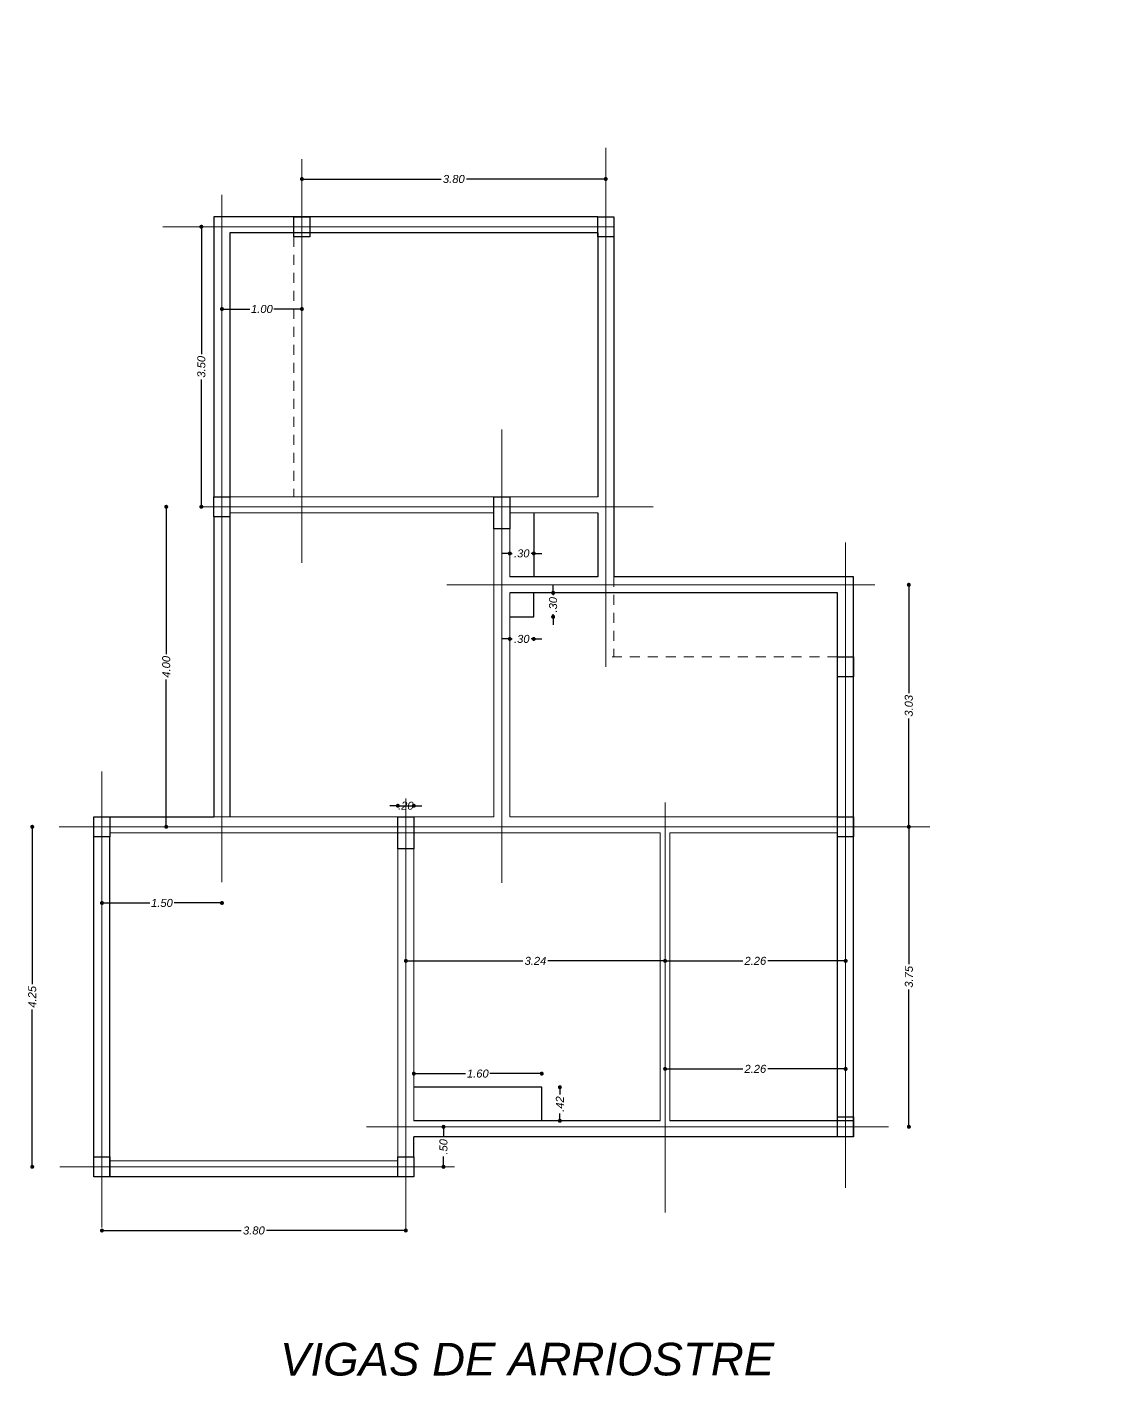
# Model space of a CAD drawing. Header units: metres. Extents: x 539 to 782, y 164 to 633.
# Drawn here: x 663.69 to 677.3, y 321.86 to 338.72 of the extents above; entities that cross this region are included whole.
import ezdxf

# ---------------------------------------------------------------- set-up
doc = ezdxf.new("R2010")
doc.units = ezdxf.units.M
doc.header["$PDMODE"] = 35
doc.linetypes.add('DASHDOTX2', pattern=[50.8, 25.4, -12.7, 0, -12.7])
doc.linetypes.add('HIDDEN2', pattern=[0.1875, 0.125, -0.0625])
for name, color, linetype, lineweight in [('01', 1, 'Continuous', 9), ('auxiliares', 251, 'Continuous', 20), ('cota', 1, 'Continuous', 15), ('Relleno', 251, 'HIDDEN2', 5)]:
    doc.layers.add(name, color=color, linetype=linetype, lineweight=lineweight)
for name, color, linetype in [('Artefactos', 30, 'Continuous'), ('COLUMNAS', 6, 'Continuous'), ('lincorte', 116, 'Continuous'), ('Losa', 7, 'Continuous'), ('PISOS', 251, 'Continuous')]:
    doc.layers.add(name, color=color, linetype=linetype)
doc.styles.add('ARIAL', font='ariali.ttf')
doc.styles.add('STYLE1', font='ariali.ttf')
doc.dimstyles.new('C_50', dxfattribs={"dimscale": 0.5, "dimtxt": 0.2, "dimasz": 0.1, "dimexe": 0.1, "dimexo": 0.1, "dimgap": 0.05, "dimtad": 0, "dimzin": 4, "dimdsep": 46, "dimtxsty": 'ARIAL', "dimblk": 'DOT', "dimcen": 0.09, "dimse1": 1, "dimse2": 1, "dimclrd": 1, "dimclre": 1, "dimclrt": 2, "dimadec": 0, "dimazin": 0, "dimtfac": 1, "dimtix": 1, "dimtmove": 2, "dimatfit": 3, "dimfxl": 1, "dimtolj": 1, "dimtzin": 0, "dimarcsym": 0})

# ---------------------------------------------------------------- blocks, each defined once
blk = doc.blocks.new('_Dot')
at = {"color": 0, "linetype": 'ByBlock', "lineweight": -2}
blk.add_line((-0.5, 0), (-1, 0), dxfattribs=at)
at = {"color": 0, "linetype": 'ByBlock', "const_width": 0.5}
blk.add_lwpolyline([(-0.25, 0, 1), (0.25, 0, 1)], format="xyb", close=True, dxfattribs=at)
blk = doc.blocks.new('*D142')
at = {"layer": 'cota', "color": 1, "lineweight": -2, "transparency": 16777216}
for p, q in [((667.177, 336.824), (668.869, 336.824)), ((670.877, 336.824), (669.184, 336.824))]:
    blk.add_line(p, q, dxfattribs=at)
at = {"layer": 'Defpoints', "color": 0, "transparency": 16777216}
for p in [(667.127, 337.073), (670.927, 337.073), (670.927, 336.824)]:
    blk.add_point(p, dxfattribs=at)
at = {"layer": 'cota', "color": 1, "lineweight": -2, "transparency": 16777216, "xscale": 0.05, "yscale": 0.05, "zscale": 0.05, "rotation": 180}
blk.add_blockref('_Dot', (667.127, 336.824), dxfattribs=at)
at = {"layer": 'cota', "color": 1, "lineweight": -2, "transparency": 16777216, "xscale": 0.05, "yscale": 0.05, "zscale": 0.05}
blk.add_blockref('_Dot', (670.927, 336.824), dxfattribs=at)
at = {"layer": 'cota', "color": 2, "transparency": 16777216, "insert": (669.027, 336.824), "char_height": 0.1, "attachment_point": 5, "style": 'ARIAL'}
blk.add_mtext('\\A1;3.80', dxfattribs=at)
blk = doc.blocks.new('*D143')
at = {"layer": 'cota', "color": 1, "lineweight": -2, "transparency": 16777216}
for p, q in [((666.177, 335.199), (666.475, 335.199)), ((667.077, 335.199), (666.778, 335.199))]:
    blk.add_line(p, q, dxfattribs=at)
at = {"layer": 'Defpoints', "color": 0, "transparency": 16777216}
for p in [(666.127, 335.33), (667.127, 335.33), (667.127, 335.199)]:
    blk.add_point(p, dxfattribs=at)
at = {"layer": 'cota', "color": 1, "lineweight": -2, "transparency": 16777216, "xscale": 0.05, "yscale": 0.05, "zscale": 0.05, "rotation": 180}
blk.add_blockref('_Dot', (666.127, 335.199), dxfattribs=at)
at = {"layer": 'cota', "color": 1, "lineweight": -2, "transparency": 16777216, "xscale": 0.05, "yscale": 0.05, "zscale": 0.05}
blk.add_blockref('_Dot', (667.127, 335.199), dxfattribs=at)
at = {"layer": 'cota', "color": 2, "transparency": 16777216, "insert": (666.627, 335.199), "char_height": 0.1, "attachment_point": 5, "style": 'ARIAL'}
blk.add_mtext('\\A1;1.00', dxfattribs=at)
blk = doc.blocks.new('*D144')
at = {"layer": 'cota', "color": 1, "lineweight": -2, "transparency": 16777216}
for p, q in [((664.677, 327.775), (665.225, 327.775)), ((666.077, 327.775), (665.528, 327.775))]:
    blk.add_line(p, q, dxfattribs=at)
at = {"layer": 'Defpoints', "color": 0, "transparency": 16777216}
for p in [(664.627, 327.924), (666.127, 327.924), (666.127, 327.775)]:
    blk.add_point(p, dxfattribs=at)
at = {"layer": 'cota', "color": 1, "lineweight": -2, "transparency": 16777216, "xscale": 0.05, "yscale": 0.05, "zscale": 0.05, "rotation": 180}
blk.add_blockref('_Dot', (664.627, 327.775), dxfattribs=at)
at = {"layer": 'cota', "color": 1, "lineweight": -2, "transparency": 16777216, "xscale": 0.05, "yscale": 0.05, "zscale": 0.05}
blk.add_blockref('_Dot', (666.127, 327.775), dxfattribs=at)
at = {"layer": 'cota', "color": 2, "transparency": 16777216, "insert": (665.377, 327.775), "char_height": 0.1, "attachment_point": 5, "style": 'ARIAL'}
blk.add_mtext('\\A1;1.50', dxfattribs=at)
blk = doc.blocks.new('*D145')
at = {"layer": 'cota', "color": 1, "lineweight": -2, "transparency": 16777216}
for p, q in [((664.677, 323.681), (666.369, 323.681)), ((668.377, 323.681), (666.684, 323.681))]:
    blk.add_line(p, q, dxfattribs=at)
at = {"layer": 'Defpoints', "color": 0, "transparency": 16777216}
for p in [(664.627, 323.718), (668.427, 323.718), (668.427, 323.681)]:
    blk.add_point(p, dxfattribs=at)
at = {"layer": 'cota', "color": 1, "lineweight": -2, "transparency": 16777216, "xscale": 0.05, "yscale": 0.05, "zscale": 0.05, "rotation": 180}
blk.add_blockref('_Dot', (664.627, 323.681), dxfattribs=at)
at = {"layer": 'cota', "color": 1, "lineweight": -2, "transparency": 16777216, "xscale": 0.05, "yscale": 0.05, "zscale": 0.05}
blk.add_blockref('_Dot', (668.427, 323.681), dxfattribs=at)
at = {"layer": 'cota', "color": 2, "transparency": 16777216, "insert": (666.527, 323.681), "char_height": 0.1, "attachment_point": 5, "style": 'ARIAL'}
blk.add_mtext('\\A1;3.80', dxfattribs=at)
blk = doc.blocks.new('*D146')
at = {"layer": 'cota', "color": 1, "lineweight": -2, "transparency": 16777216}
for p, q in [((663.755, 328.677), (663.755, 326.761)), ((663.755, 324.527), (663.755, 326.443))]:
    blk.add_line(p, q, dxfattribs=at)
at = {"layer": 'Defpoints', "color": 0, "transparency": 16777216}
for p in [(663.755, 328.727), (664.101, 328.727), (664.101, 324.477)]:
    blk.add_point(p, dxfattribs=at)
at = {"layer": 'cota', "color": 1, "lineweight": -2, "transparency": 16777216, "xscale": 0.05, "yscale": 0.05, "zscale": 0.05}
for p, rotation in [((663.755, 328.727), 90), ((663.755, 324.477), 270)]:
    blk.add_blockref('_Dot', p, dxfattribs=dict(at, rotation=rotation))
at = {"layer": 'cota', "color": 2, "transparency": 16777216, "insert": (663.755, 326.602), "char_height": 0.1, "attachment_point": 5, "rotation": 90, "style": 'ARIAL'}
blk.add_mtext('\\A1;4.25', dxfattribs=at)
blk = doc.blocks.new('*D147')
at = {"layer": '01', "color": 1, "lineweight": -2, "transparency": 16777216}
for p, q in [((665.431, 332.677), (665.431, 330.885)), ((665.431, 328.777), (665.431, 330.568))]:
    blk.add_line(p, q, dxfattribs=at)
at = {"layer": 'Defpoints', "color": 0, "transparency": 16777216}
for p in [(665.431, 332.727), (665.87, 332.727), (665.323, 328.727)]:
    blk.add_point(p, dxfattribs=at)
at = {"layer": '01', "color": 1, "lineweight": -2, "transparency": 16777216, "xscale": 0.05, "yscale": 0.05, "zscale": 0.05}
for p, rotation in [((665.431, 332.727), 90), ((665.431, 328.727), 270)]:
    blk.add_blockref('_Dot', p, dxfattribs=dict(at, rotation=rotation))
at = {"layer": '01', "color": 2, "transparency": 16777216, "insert": (665.431, 330.727), "char_height": 0.1, "attachment_point": 5, "rotation": 90, "style": 'ARIAL'}
blk.add_mtext('\\A1;4.00', dxfattribs=at)
blk = doc.blocks.new('*D148')
at = {"layer": 'cota', "color": 1, "lineweight": -2, "transparency": 16777216}
for p, q in [((665.87, 336.177), (665.87, 334.635)), ((665.87, 332.777), (665.87, 334.319))]:
    blk.add_line(p, q, dxfattribs=at)
at = {"layer": 'Defpoints', "color": 0, "transparency": 16777216}
for p in [(665.87, 336.227), (665.87, 336.227), (665.87, 332.727)]:
    blk.add_point(p, dxfattribs=at)
at = {"layer": 'cota', "color": 1, "lineweight": -2, "transparency": 16777216, "xscale": 0.05, "yscale": 0.05, "zscale": 0.05}
for p, rotation in [((665.87, 336.227), 90), ((665.87, 332.727), 270)]:
    blk.add_blockref('_Dot', p, dxfattribs=dict(at, rotation=rotation))
at = {"layer": 'cota', "color": 2, "transparency": 16777216, "insert": (665.87, 334.477), "char_height": 0.1, "attachment_point": 5, "rotation": 90, "style": 'ARIAL'}
blk.add_mtext('\\A1;3.50', dxfattribs=at)
blk = doc.blocks.new('*D149')
at = {"layer": 'cota', "color": 1, "lineweight": -2, "transparency": 16777216}
for p, q in [((668.898, 324.927), (668.898, 324.846)), ((668.898, 324.527), (668.898, 324.608))]:
    blk.add_line(p, q, dxfattribs=at)
at = {"layer": 'Defpoints', "color": 0, "transparency": 16777216}
for p in [(668.898, 324.977), (669.035, 324.977), (669.035, 324.477)]:
    blk.add_point(p, dxfattribs=at)
at = {"layer": 'cota', "color": 1, "lineweight": -2, "transparency": 16777216, "xscale": 0.05, "yscale": 0.05, "zscale": 0.05}
for p, rotation in [((668.898, 324.977), 90), ((668.898, 324.477), 270)]:
    blk.add_blockref('_Dot', p, dxfattribs=dict(at, rotation=rotation))
at = {"layer": 'cota', "color": 2, "transparency": 16777216, "insert": (668.898, 324.727), "char_height": 0.1, "attachment_point": 5, "rotation": 90, "style": 'ARIAL'}
blk.add_mtext('\\A1;.50', dxfattribs=at)
blk = doc.blocks.new('*D150')
at = {"layer": 'cota', "color": 1, "lineweight": -2, "transparency": 16777216}
for p, q in [((674.718, 328.677), (674.718, 327.01)), ((674.718, 325.027), (674.718, 326.694))]:
    blk.add_line(p, q, dxfattribs=at)
at = {"layer": 'Defpoints', "color": 0, "transparency": 16777216}
for p in [(673.927, 328.727), (674.718, 328.727), (673.927, 324.977)]:
    blk.add_point(p, dxfattribs=at)
at = {"layer": 'cota', "color": 1, "lineweight": -2, "transparency": 16777216, "xscale": 0.05, "yscale": 0.05, "zscale": 0.05}
for p, rotation in [((674.718, 328.727), 90), ((674.718, 324.977), 270)]:
    blk.add_blockref('_Dot', p, dxfattribs=dict(at, rotation=rotation))
at = {"layer": 'cota', "color": 2, "transparency": 16777216, "insert": (674.718, 326.852), "char_height": 0.1, "attachment_point": 5, "rotation": 90, "style": 'ARIAL'}
blk.add_mtext('\\A1;3.75', dxfattribs=at)
blk = doc.blocks.new('*D151')
at = {"layer": 'auxiliares', "color": 1, "lineweight": -2, "transparency": 16777216}
for p, q in [((668.277, 328.99), (668.227, 328.99)), ((668.327, 328.99), (668.527, 328.99)), ((668.577, 328.99), (668.627, 328.99))]:
    blk.add_line(p, q, dxfattribs=at)
at = {"layer": 'Defpoints', "color": 0, "transparency": 16777216}
for p in [(668.527, 328.99), (668.327, 328.852), (668.527, 328.852)]:
    blk.add_point(p, dxfattribs=at)
at = {"layer": 'auxiliares', "color": 1, "lineweight": -2, "transparency": 16777216, "xscale": 0.05, "yscale": 0.05, "zscale": 0.05}
blk.add_blockref('_Dot', (668.327, 328.99), dxfattribs=at)
at = {"layer": 'auxiliares', "color": 1, "lineweight": -2, "transparency": 16777216, "xscale": 0.05, "yscale": 0.05, "zscale": 0.05, "rotation": 180}
blk.add_blockref('_Dot', (668.527, 328.99), dxfattribs=at)
at = {"layer": 'auxiliares', "color": 2, "transparency": 16777216, "insert": (668.427, 328.99), "char_height": 0.1, "attachment_point": 5, "style": 'ARIAL'}
blk.add_mtext('\\A1;.20', dxfattribs=at)
blk = doc.blocks.new('*D152')
at = {"layer": 'COLUMNAS', "color": 1, "lineweight": -2, "transparency": 16777216}
for p, q in [((671.719, 325.701), (672.64, 325.701)), ((673.877, 325.701), (672.956, 325.701))]:
    blk.add_line(p, q, dxfattribs=at)
at = {"layer": 'Defpoints', "color": 0, "transparency": 16777216}
for p in [(673.927, 325.701), (671.669, 324.977), (673.927, 324.977)]:
    blk.add_point(p, dxfattribs=at)
at = {"layer": 'COLUMNAS', "color": 1, "lineweight": -2, "transparency": 16777216, "xscale": 0.05, "yscale": 0.05, "zscale": 0.05, "rotation": 180}
blk.add_blockref('_Dot', (671.669, 325.701), dxfattribs=at)
at = {"layer": 'COLUMNAS', "color": 1, "lineweight": -2, "transparency": 16777216, "xscale": 0.05, "yscale": 0.05, "zscale": 0.05}
blk.add_blockref('_Dot', (673.927, 325.701), dxfattribs=at)
at = {"layer": 'COLUMNAS', "color": 2, "transparency": 16777216, "insert": (672.798, 325.701), "char_height": 0.1, "attachment_point": 5, "style": 'ARIAL'}
blk.add_mtext('\\A1;2.26', dxfattribs=at)
blk = doc.blocks.new('*D153')
at = {"layer": 'Defpoints', "color": 0, "transparency": 16777216}
for p in [(669.727, 331.352), (670.027, 331.352), (670.027, 331.075)]:
    blk.add_point(p, dxfattribs=at)
at = {"layer": 'Losa', "color": 1, "lineweight": -2, "transparency": 16777216}
for p, q in [((669.677, 331.075), (669.627, 331.075)), ((669.727, 331.075), (669.758, 331.075)), ((670.027, 331.075), (669.995, 331.075)), ((670.077, 331.075), (670.127, 331.075))]:
    blk.add_line(p, q, dxfattribs=at)
at = {"layer": 'Losa', "color": 1, "lineweight": -2, "transparency": 16777216, "xscale": 0.05, "yscale": 0.05, "zscale": 0.05}
blk.add_blockref('_Dot', (669.727, 331.075), dxfattribs=at)
at = {"layer": 'Losa', "color": 1, "lineweight": -2, "transparency": 16777216, "xscale": 0.05, "yscale": 0.05, "zscale": 0.05, "rotation": 180}
blk.add_blockref('_Dot', (670.027, 331.075), dxfattribs=at)
at = {"layer": 'Losa', "color": 2, "transparency": 16777216, "insert": (669.877, 331.075), "char_height": 0.1, "attachment_point": 5, "style": 'ARIAL'}
blk.add_mtext('\\A1;.30', dxfattribs=at)
blk = doc.blocks.new('*D154')
at = {"layer": 'Defpoints', "color": 0, "transparency": 16777216}
for p in [(670.027, 331.652), (670.269, 331.652), (670.027, 331.352)]:
    blk.add_point(p, dxfattribs=at)
at = {"layer": 'Losa', "color": 1, "lineweight": -2, "transparency": 16777216}
for p, q in [((670.269, 331.702), (670.269, 331.752)), ((670.269, 331.652), (670.269, 331.621)), ((670.269, 331.352), (670.269, 331.383)), ((670.269, 331.302), (670.269, 331.252))]:
    blk.add_line(p, q, dxfattribs=at)
at = {"layer": 'Losa', "color": 1, "lineweight": -2, "transparency": 16777216, "xscale": 0.05, "yscale": 0.05, "zscale": 0.05}
for p, rotation in [((670.269, 331.652), 270), ((670.269, 331.352), 90)]:
    blk.add_blockref('_Dot', p, dxfattribs=dict(at, rotation=rotation))
at = {"layer": 'Losa', "color": 2, "transparency": 16777216, "insert": (670.269, 331.502), "char_height": 0.1, "attachment_point": 5, "rotation": 90, "style": 'ARIAL'}
blk.add_mtext('\\A1;.30', dxfattribs=at)
blk = doc.blocks.new('*D155')
at = {"layer": 'Defpoints', "color": 0, "transparency": 16777216}
for p in [(670.027, 332.144), (669.727, 331.852), (670.027, 331.852)]:
    blk.add_point(p, dxfattribs=at)
at = {"layer": 'Losa', "color": 1, "lineweight": -2, "transparency": 16777216}
for p, q in [((669.677, 332.144), (669.627, 332.144)), ((669.727, 332.144), (669.758, 332.144)), ((670.027, 332.144), (669.995, 332.144)), ((670.077, 332.144), (670.127, 332.144))]:
    blk.add_line(p, q, dxfattribs=at)
at = {"layer": 'Losa', "color": 1, "lineweight": -2, "transparency": 16777216, "xscale": 0.05, "yscale": 0.05, "zscale": 0.05}
blk.add_blockref('_Dot', (669.727, 332.144), dxfattribs=at)
at = {"layer": 'Losa', "color": 1, "lineweight": -2, "transparency": 16777216, "xscale": 0.05, "yscale": 0.05, "zscale": 0.05, "rotation": 180}
blk.add_blockref('_Dot', (670.027, 332.144), dxfattribs=at)
at = {"layer": 'Losa', "color": 2, "transparency": 16777216, "insert": (669.877, 332.144), "char_height": 0.1, "attachment_point": 5, "style": 'ARIAL'}
blk.add_mtext('\\A1;.30', dxfattribs=at)
blk = doc.blocks.new('*D156')
at = {"layer": 'Defpoints', "color": 0, "transparency": 16777216}
for p in [(670.127, 325.472), (670.353, 325.472), (670.127, 325.052)]:
    blk.add_point(p, dxfattribs=at)
at = {"layer": 'Losa', "color": 1, "lineweight": -2, "transparency": 16777216}
for p, q in [((670.353, 325.422), (670.353, 325.38)), ((670.353, 325.102), (670.353, 325.143))]:
    blk.add_line(p, q, dxfattribs=at)
at = {"layer": 'Losa', "color": 1, "lineweight": -2, "transparency": 16777216, "xscale": 0.05, "yscale": 0.05, "zscale": 0.05}
for p, rotation in [((670.353, 325.472), 90), ((670.353, 325.052), 270)]:
    blk.add_blockref('_Dot', p, dxfattribs=dict(at, rotation=rotation))
at = {"layer": 'Losa', "color": 2, "transparency": 16777216, "insert": (670.353, 325.262), "char_height": 0.1, "attachment_point": 5, "rotation": 90, "style": 'ARIAL'}
blk.add_mtext('\\A1;.42', dxfattribs=at)
blk = doc.blocks.new('*D157')
at = {"layer": 'Defpoints', "color": 0, "transparency": 16777216}
for p in [(670.127, 325.642), (668.527, 325.472), (670.127, 325.472)]:
    blk.add_point(p, dxfattribs=at)
at = {"layer": 'Losa', "color": 1, "lineweight": -2, "transparency": 16777216}
for p, q in [((668.577, 325.642), (669.175, 325.642)), ((670.077, 325.642), (669.478, 325.642))]:
    blk.add_line(p, q, dxfattribs=at)
at = {"layer": 'Losa', "color": 1, "lineweight": -2, "transparency": 16777216, "xscale": 0.05, "yscale": 0.05, "zscale": 0.05, "rotation": 180}
blk.add_blockref('_Dot', (668.527, 325.642), dxfattribs=at)
at = {"layer": 'Losa', "color": 1, "lineweight": -2, "transparency": 16777216, "xscale": 0.05, "yscale": 0.05, "zscale": 0.05}
blk.add_blockref('_Dot', (670.127, 325.642), dxfattribs=at)
at = {"layer": 'Losa', "color": 2, "transparency": 16777216, "insert": (669.327, 325.642), "char_height": 0.1, "attachment_point": 5, "style": 'ARIAL'}
blk.add_mtext('\\A1;1.60', dxfattribs=at)
blk = doc.blocks.new('*D188')
at = {"layer": 'cota', "color": 1, "lineweight": -2, "transparency": 16777216}
for p, q in [((710.654, 338.649), (710.654, 337.107)), ((710.654, 335.249), (710.654, 336.791))]:
    blk.add_line(p, q, dxfattribs=at)
at = {"layer": 'Defpoints', "color": 0, "transparency": 16777216}
for p in [(665.431, 338.699), (710.654, 338.699), (710.654, 335.199)]:
    blk.add_point(p, dxfattribs=at)
at = {"layer": 'cota', "color": 1, "lineweight": -2, "transparency": 16777216, "xscale": 0.05, "yscale": 0.05, "zscale": 0.05}
for p, rotation in [((710.654, 338.699), 90), ((710.654, 335.199), 270)]:
    blk.add_blockref('_Dot', p, dxfattribs=dict(at, rotation=rotation))
at = {"layer": 'cota', "color": 2, "transparency": 16777216, "insert": (710.654, 336.949), "char_height": 0.1, "attachment_point": 5, "rotation": 90, "style": 'ARIAL'}
blk.add_mtext('\\A1;3.50', dxfattribs=at)
blk = doc.blocks.new('*D190')
at = {"layer": 'Defpoints', "color": 0, "transparency": 16777216}
for p in [(668.427, 326.951), (671.669, 327.051), (671.669, 326.951)]:
    blk.add_point(p, dxfattribs=at)
at = {"layer": 'PISOS', "color": 1, "lineweight": -2, "transparency": 16777216}
for p, q in [((668.477, 327.051), (669.892, 327.051)), ((671.619, 327.051), (670.204, 327.051))]:
    blk.add_line(p, q, dxfattribs=at)
at = {"layer": 'PISOS', "color": 1, "lineweight": -2, "transparency": 16777216, "xscale": 0.05, "yscale": 0.05, "zscale": 0.05, "rotation": 180}
blk.add_blockref('_Dot', (668.427, 327.051), dxfattribs=at)
at = {"layer": 'PISOS', "color": 1, "lineweight": -2, "transparency": 16777216, "xscale": 0.05, "yscale": 0.05, "zscale": 0.05}
blk.add_blockref('_Dot', (671.669, 327.051), dxfattribs=at)
at = {"layer": 'PISOS', "color": 2, "transparency": 16777216, "insert": (670.048, 327.051), "char_height": 0.1, "attachment_point": 5, "style": 'ARIAL'}
blk.add_mtext('\\A1;3.24', dxfattribs=at)
blk = doc.blocks.new('*D191')
at = {"layer": 'Defpoints', "color": 0, "transparency": 16777216}
for p in [(671.669, 326.951), (673.927, 327.051), (673.927, 327.051)]:
    blk.add_point(p, dxfattribs=at)
at = {"layer": 'PISOS', "color": 1, "lineweight": -2, "transparency": 16777216}
for p, q in [((671.719, 327.051), (672.64, 327.051)), ((673.877, 327.051), (672.956, 327.051))]:
    blk.add_line(p, q, dxfattribs=at)
at = {"layer": 'PISOS', "color": 1, "lineweight": -2, "transparency": 16777216, "xscale": 0.05, "yscale": 0.05, "zscale": 0.05, "rotation": 180}
blk.add_blockref('_Dot', (671.669, 327.051), dxfattribs=at)
at = {"layer": 'PISOS', "color": 1, "lineweight": -2, "transparency": 16777216, "xscale": 0.05, "yscale": 0.05, "zscale": 0.05}
blk.add_blockref('_Dot', (673.927, 327.051), dxfattribs=at)
at = {"layer": 'PISOS', "color": 2, "transparency": 16777216, "insert": (672.798, 327.051), "char_height": 0.1, "attachment_point": 5, "style": 'ARIAL'}
blk.add_mtext('\\A1;2.26', dxfattribs=at)
blk = doc.blocks.new('*D455')
at = {"layer": 'cota', "color": 1, "lineweight": -2, "transparency": 16777216}
for p, q in [((674.717, 331.702), (674.717, 330.397)), ((674.717, 328.777), (674.717, 330.082))]:
    blk.add_line(p, q, dxfattribs=at)
at = {"layer": 'Defpoints', "color": 0, "transparency": 16777216}
for p in [(673.927, 331.752), (674.717, 331.752), (673.927, 328.727)]:
    blk.add_point(p, dxfattribs=at)
at = {"layer": 'cota', "color": 1, "lineweight": -2, "transparency": 16777216, "xscale": 0.05, "yscale": 0.05, "zscale": 0.05}
for p, rotation in [((674.717, 331.752), 90), ((674.717, 328.727), 270)]:
    blk.add_blockref('_Dot', p, dxfattribs=dict(at, rotation=rotation))
at = {"layer": 'cota', "color": 2, "transparency": 16777216, "insert": (674.717, 330.24), "char_height": 0.1, "attachment_point": 5, "rotation": 90, "style": 'ARIAL'}
blk.add_mtext('\\A1;3.03', dxfattribs=at)

msp = doc.modelspace()

# ---------------------------------------------------------------- linework, layer by layer
at = {"layer": '01'}
for p, q in [((667.127, 337.073), (667.127, 332.027)), ((670.927, 337.214), (670.927, 330.727)), ((666.127, 336.626), (666.127, 328.034)), ((671.027, 336.227), (665.388, 336.227)), ((669.627, 328.027), (669.627, 333.695)), ((665.87, 332.727), (671.522, 332.727)), ((673.927, 324.216), (673.927, 332.282)), ((674.293, 331.752), (668.938, 331.752)), ((664.627, 329.419), (664.627, 323.718)), ((668.427, 329.081), (668.427, 323.664)), ((671.669, 329.03), (671.669, 323.905)), ((664.092, 328.727), (674.978, 328.727)), ((674.461, 324.977), (667.936, 324.977)), ((667.936, 324.977), (667.936, 324.977)), ((664.101, 324.477), (669.035, 324.477))]:
    msp.add_line(p, q, dxfattribs=at)
at = {"layer": 'Artefactos'}
for p, q in [((666.027, 336.352), (666.027, 332.852)), ((670.827, 336.352), (666.027, 336.352)), ((670.827, 336.152), (666.227, 336.152)), ((666.227, 336.152), (666.227, 332.852)), ((670.827, 336.152), (670.827, 332.852)), ((671.027, 336.102), (671.027, 331.852)), ((666.027, 332.602), (666.027, 328.852)), ((666.227, 332.602), (666.227, 328.852)), ((670.827, 332.652), (670.827, 331.852)), ((670.827, 331.852), (669.727, 331.852)), ((674.027, 331.852), (671.027, 331.852)), ((674.027, 324.852), (674.027, 331.852)), ((673.827, 331.652), (669.727, 331.652)), ((673.827, 328.852), (673.827, 331.652)), ((664.527, 328.852), (666.027, 328.852)), ((673.827, 324.852), (673.827, 328.652)), ((664.527, 324.602), (664.527, 328.602)), ((664.727, 324.352), (664.727, 328.602)), ((671.607, 325.052), (668.527, 325.052)), ((674.027, 325.052), (671.727, 325.052)), ((674.027, 324.852), (668.527, 324.852)), ((668.527, 324.602), (668.527, 324.852)), ((668.327, 324.352), (664.727, 324.352))]:
    msp.add_line(p, q, dxfattribs=at)
at = {"layer": 'auxiliares'}
for p, q in [((666.227, 332.852), (669.527, 332.852)), ((669.727, 332.852), (670.827, 332.852)), ((666.227, 332.652), (669.527, 332.652)), ((669.527, 332.602), (669.527, 328.852)), ((669.727, 332.652), (670.827, 332.652)), ((669.727, 332.602), (669.727, 331.852)), ((669.727, 331.652), (669.727, 328.852)), ((664.727, 328.852), (669.527, 328.852)), ((669.727, 328.852), (673.827, 328.852)), ((664.727, 328.652), (671.607, 328.652)), ((671.607, 325.052), (671.607, 328.652)), ((671.727, 325.052), (671.727, 328.652)), ((671.727, 328.652), (673.827, 328.652)), ((668.327, 328.602), (668.327, 324.602)), ((668.527, 328.602), (668.527, 325.052)), ((668.527, 324.852), (668.527, 324.602)), ((668.327, 324.552), (664.727, 324.552)), ((668.327, 324.352), (664.727, 324.352))]:
    msp.add_line(p, q, dxfattribs=at)
at = {"layer": 'COLUMNAS'}
for points in [[(667.027, 336.352), (667.227, 336.352), (667.227, 336.102), (667.027, 336.102), (667.027, 336.352)], [(670.827, 336.352), (671.027, 336.352), (671.027, 336.102), (670.827, 336.102), (670.827, 336.352)], [(666.027, 332.852), (666.227, 332.852), (666.227, 332.602), (666.027, 332.602), (666.027, 332.852)], [(669.527, 332.852), (669.727, 332.852), (669.727, 332.452), (669.527, 332.452), (669.527, 332.852)], [(673.827, 330.852), (674.027, 330.852), (674.027, 330.602), (673.827, 330.602), (673.827, 330.852)], [(664.527, 328.852), (664.727, 328.852), (664.727, 328.602), (664.527, 328.602), (664.527, 328.852)], [(668.327, 328.852), (668.527, 328.852), (668.527, 328.452), (668.327, 328.452), (668.327, 328.852)], [(673.827, 328.852), (674.027, 328.852), (674.027, 328.602), (673.827, 328.602), (673.827, 328.852)], [(673.827, 325.102), (674.027, 325.102), (674.027, 324.852), (673.827, 324.852), (673.827, 325.102)], [(664.527, 324.602), (664.727, 324.602), (664.727, 324.352), (664.527, 324.352), (664.527, 324.602)], [(668.327, 324.602), (668.527, 324.602), (668.527, 324.352), (668.327, 324.352), (668.327, 324.602)]]:
    msp.add_lwpolyline(points, dxfattribs=at)
at = {"layer": 'Losa'}
for p, q in [((670.027, 332.652), (670.027, 331.852)), ((670.027, 331.352), (670.027, 331.652)), ((669.727, 331.352), (670.027, 331.352)), ((670.127, 325.472), (668.527, 325.472)), ((670.127, 325.052), (670.127, 325.472))]:
    msp.add_line(p, q, dxfattribs=at)
at = {"layer": 'Relleno'}
for p, q in [((667.027, 336.102), (667.027, 332.852)), ((666.227, 332.852), (667.027, 332.852)), ((671.027, 331.852), (671.027, 330.852)), ((673.827, 330.852), (671.008, 330.852))]:
    msp.add_line(p, q, dxfattribs=at)

# ---------------------------------------------------------------- texts
at = {"layer": 'lincorte', "color": 0, "linetype": 'DASHDOTX2', "lineweight": 50, "ltscale": 0.2, "style": 'STYLE1'}
msp.add_text('VIGAS DE ARRIOSTRE', height=0.40828, rotation=0.0209, dxfattribs=at).set_placement((666.854, 321.868))

# ---------------------------------------------------------------- dimensions: what is measured, and where the dimension line sits
at = {"layer": '01'}
dim = msp.add_linear_dim(base=(665.431, 332.727), p1=(665.323, 328.727), p2=(665.87, 332.727), angle=90, dimstyle='C_50', dxfattribs=at)
dim.commit()
dim.dimension.update_dxf_attribs({"geometry": '*D147', "text_midpoint": (665.431, 330.727)})
at = {"layer": 'auxiliares'}
dim = msp.add_linear_dim(base=(668.527, 328.99), p1=(668.327, 328.852), p2=(668.527, 328.852), dimstyle='C_50', dxfattribs=at)
dim.commit()
dim.dimension.update_dxf_attribs({"geometry": '*D151', "text_midpoint": (668.427, 328.99)})
at = {"layer": 'COLUMNAS'}
dim = msp.add_linear_dim(base=(673.927, 325.701), p1=(671.669, 324.977), p2=(673.927, 324.977), dimstyle='C_50', dxfattribs=at)
dim.commit()
dim.dimension.update_dxf_attribs({"geometry": '*D152', "text_midpoint": (672.798, 325.701)})
at = {"layer": 'cota'}
for base, p1, p2, picture, middle in [((710.654, 338.699), (710.654, 335.199), (665.431, 338.699), '*D188', (710.654, 336.949)), ((665.87, 336.227), (665.87, 332.727), (665.87, 336.227), '*D148', (665.87, 334.477)), ((674.7169, 331.7522), (673.9266, 328.7269), (673.9266, 331.7522), '*D455', (674.7169, 330.2395)), ((663.755, 328.727), (664.101, 324.477), (664.101, 328.727), '*D146', (663.755, 326.602)), ((674.718, 328.727), (673.927, 324.977), (673.927, 328.727), '*D150', (674.718, 326.852)), ((668.898, 324.977), (669.035, 324.477), (669.035, 324.977), '*D149', (668.898, 324.727))]:
    dim = msp.add_linear_dim(base=base, p1=p1, p2=p2, angle=90, dimstyle='C_50', dxfattribs=at)
    dim.commit()
    dim.dimension.update_dxf_attribs({"geometry": picture, "text_midpoint": middle})
for base, p1, p2, picture, middle in [((670.927, 336.824), (667.127, 337.073), (670.927, 337.073), '*D142', (669.027, 336.824)), ((667.127, 335.199), (666.127, 335.33), (667.127, 335.33), '*D143', (666.627, 335.199)), ((666.127, 327.775), (664.627, 327.924), (666.127, 327.924), '*D144', (665.377, 327.775)), ((668.427, 323.681), (664.627, 323.718), (668.427, 323.718), '*D145', (666.527, 323.681))]:
    dim = msp.add_linear_dim(base=base, p1=p1, p2=p2, dimstyle='C_50', dxfattribs=at)
    dim.commit()
    dim.dimension.update_dxf_attribs({"geometry": picture, "text_midpoint": middle})
at = {"layer": 'Losa'}
for base, p1, p2, picture, middle in [((670.027, 332.144), (669.727, 331.852), (670.027, 331.852), '*D155', (669.877, 332.144)), ((670.027, 331.075), (669.727, 331.352), (670.027, 331.352), '*D153', (669.877, 331.075)), ((670.127, 325.642), (668.527, 325.472), (670.127, 325.472), '*D157', (669.327, 325.642))]:
    dim = msp.add_linear_dim(base=base, p1=p1, p2=p2, dimstyle='C_50', dxfattribs=at)
    dim.commit()
    dim.dimension.update_dxf_attribs({"geometry": picture, "text_midpoint": middle})
for base, p1, p2, picture, middle in [((670.269, 331.652), (670.027, 331.352), (670.027, 331.652), '*D154', (670.269, 331.502)), ((670.353, 325.472), (670.127, 325.052), (670.127, 325.472), '*D156', (670.353, 325.262))]:
    dim = msp.add_linear_dim(base=base, p1=p1, p2=p2, angle=90, dimstyle='C_50', dxfattribs=at)
    dim.commit()
    dim.dimension.update_dxf_attribs({"geometry": picture, "text_midpoint": middle})
at = {"layer": 'PISOS'}
for base, p1, p2, picture, middle in [((671.669, 327.051), (668.427, 326.951), (671.669, 326.951), '*D190', (670.048, 327.051)), ((673.927, 327.051), (671.669, 326.951), (673.927, 327.051), '*D191', (672.798, 327.051))]:
    dim = msp.add_linear_dim(base=base, p1=p1, p2=p2, dimstyle='C_50', dxfattribs=at)
    dim.commit()
    dim.dimension.update_dxf_attribs({"geometry": picture, "text_midpoint": middle})

doc.saveas('drawing.dxf')
